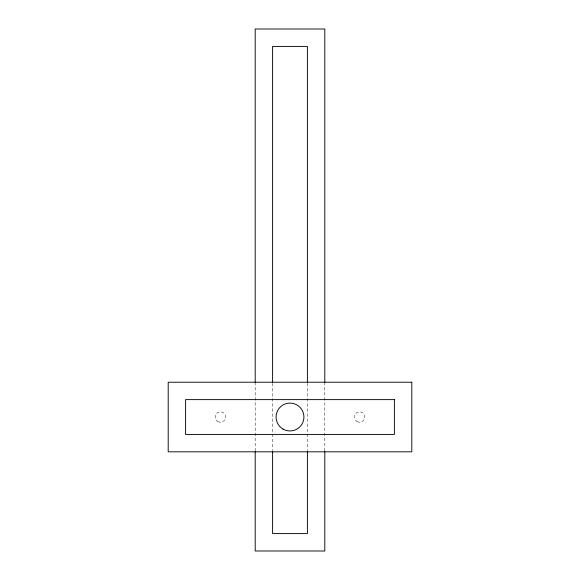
<?xml version="1.0" encoding="UTF-8"?>
<svg xmlns="http://www.w3.org/2000/svg" width="580" height="580" viewBox="0 0 580 580"><rect width="100%" height="100%" fill="white"/><g stroke="black" fill="none" stroke-linecap="round" stroke-linejoin="round"><path stroke-width="0.43" stroke-dasharray="2.9 2.17" d="M324.8 382.22L324.8 451.312M307.4 383.271L307.4 450.29M272.6 383.271L272.6 450.29M255.2 382.22L255.2 451.312M217.79 421.544A5.22 5.22 0 0 0 225.62 417.02A5.22 5.22 0 0 0 217.79 412.496A5.22 5.22 0 0 0 217.79 421.544M356.99 421.544A5.22 5.22 0 0 0 364.82 417.02A5.22 5.22 0 0 0 356.99 412.496A5.22 5.22 0 0 0 356.99 421.544"/><path stroke-width="0.87" d="M324.8 382.438L324.8 29L255.2 29L255.2 382.438M324.8 451.312L324.8 551L255.2 551L255.2 451.312M307.4 382.372L307.4 46.4L272.6 46.4L272.6 382.372M307.4 451.189L307.4 533.6L272.6 533.6L272.6 451.189M411.8 382.22L168.2 382.22L168.2 451.82L411.8 451.82L411.8 382.22M394.4 399.62L185.6 399.62L185.6 434.42L394.4 434.42L394.4 399.62M283.04 429.077A13.92 13.92 0 0 0 303.92 417.02A13.92 13.92 0 0 0 283.04 404.963A13.92 13.92 0 0 0 283.04 429.077"/></g></svg>
